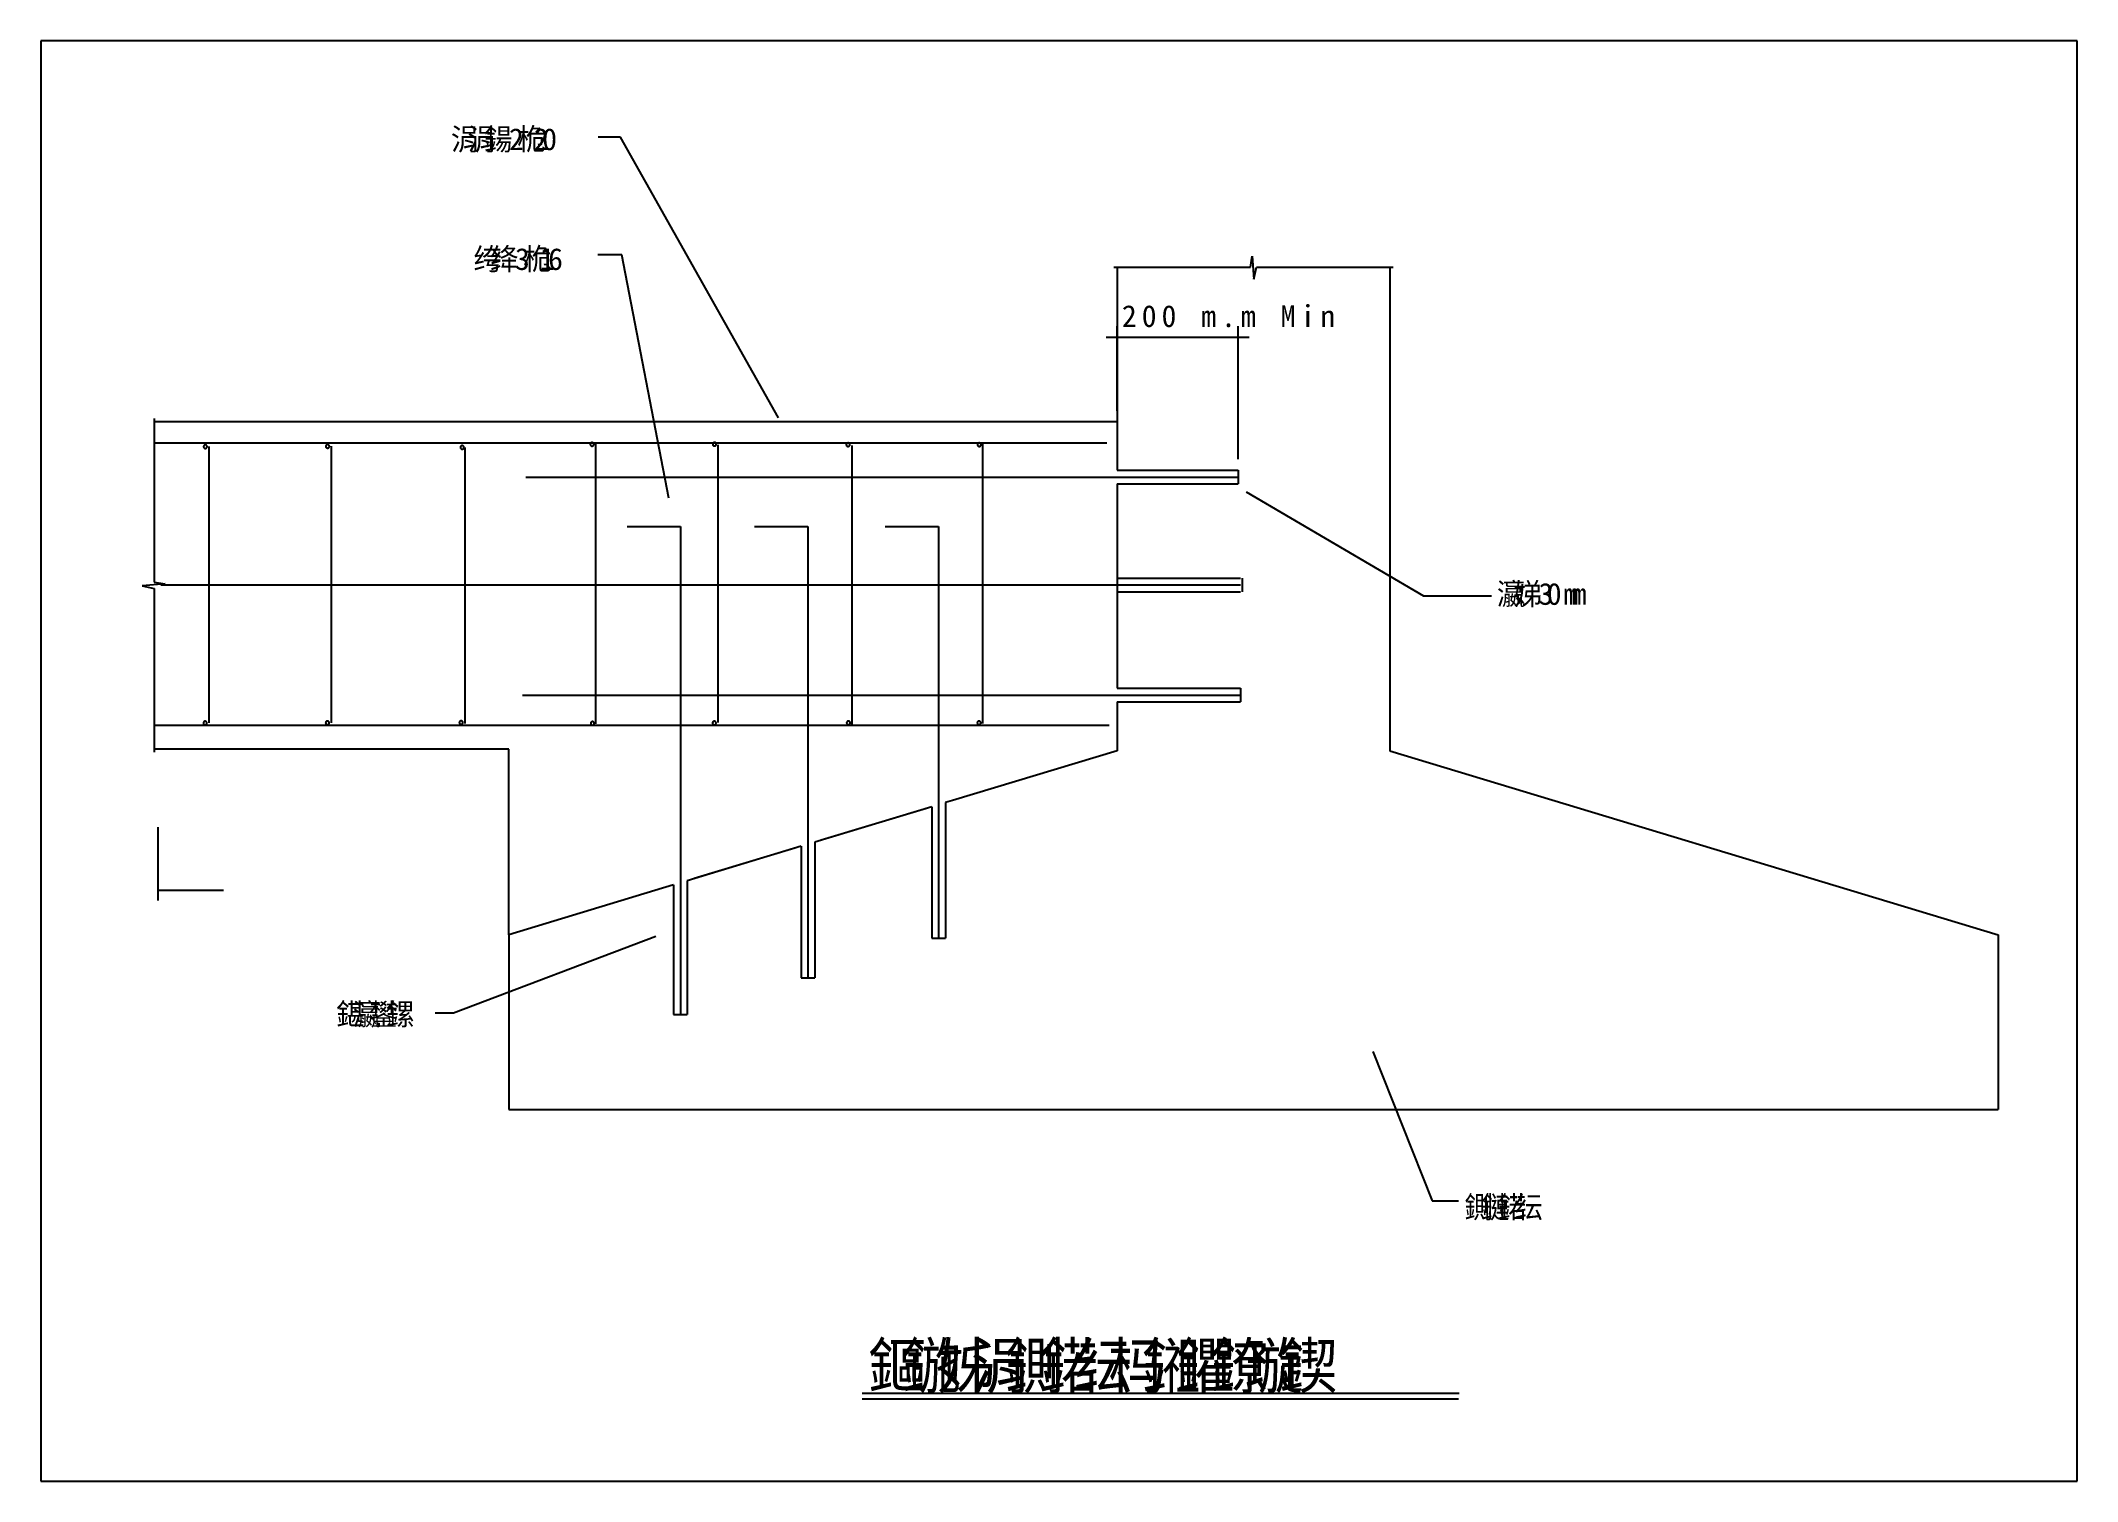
# Model space of a CAD drawing. Header units: metres. Extents: x 0 to 420, y 0 to 297.
import ezdxf

# ---------------------------------------------------------------- set-up
doc = ezdxf.new("R2010")
doc.units = ezdxf.units.M

msp = doc.modelspace()

# ---------------------------------------------------------------- linework, layer by layer
for p, q in [((420, 297), (0, 297)), ((0, 297), (0, 0)), ((420, 0), (420, 297)), ((119.54, 277.12), (114.96, 277.12)), ((152.14, 219.26), (119.54, 277.12)), ((119.84, 252.87), (114.87, 252.87)), ((129.56, 202.68), (119.84, 252.87)), ((249.46, 250.31), (249.83, 252.58)), ((249.83, 252.58), (250.18, 247.85)), ((221.34, 250.31), (249.46, 250.31)), ((221.99, 250.31), (221.99, 208.46)), ((250.18, 247.85), (250.76, 250.31)), ((250.76, 250.31), (278.89, 250.31)), ((278.24, 250.31), (278.24, 150.62)), ((219.74, 235.88), (249.21, 235.88)), ((221.99, 220.71), (221.99, 238.13)), ((246.96, 210.71), (246.96, 238.13)), ((23.41, 219.11), (23.41, 185.36)), ((221.99, 218.46), (23.41, 218.46)), ((23.55, 214.12), (219.85, 214.12)), ((34.64, 213.35), (34.64, 156.39)), ((59.87, 213.4), (59.87, 156.37)), ((87.48, 213.13), (87.48, 156.26)), ((114.44, 213.81), (114.44, 156.13)), ((139.67, 213.72), (139.67, 156.41)), ((167.28, 213.56), (167.28, 156.02)), ((194.24, 214.03), (194.24, 156.26)), ((100.05, 207.05), (246.96, 207.05)), ((221.99, 208.46), (246.96, 208.46)), ((246.96, 208.46), (246.96, 205.65)), ((221.99, 205.65), (221.99, 163.5)), ((221.99, 205.65), (246.96, 205.65)), ((248.58, 204.03), (285.15, 182.54)), ((120.91, 196.88), (131.91, 196.88)), ((131.91, 196.88), (131.91, 96.2)), ((147.22, 196.88), (158.22, 196.88)), ((158.22, 196.88), (158.22, 103.79)), ((174.18, 196.88), (185.18, 196.88)), ((185.18, 196.88), (185.18, 111.95)), ((25.67, 185), (20.94, 184.64)), ((23.41, 185.36), (25.67, 185)), ((24.74, 184.8), (247.4, 184.8)), ((221.99, 186.2), (247.4, 186.2)), ((247.76, 186.2), (247.76, 183.39)), ((20.94, 184.64), (23.41, 184.07)), ((23.41, 184.07), (23.41, 150.32)), ((221.99, 183.39), (247.4, 183.39)), ((285.15, 182.54), (299.21, 182.54)), ((99.33, 162.09), (247.4, 162.09)), ((221.99, 163.5), (247.4, 163.5)), ((221.99, 160.69), (221.99, 150.62)), ((221.99, 160.69), (247.4, 160.69)), ((247.4, 163.5), (247.4, 160.69)), ((23.55, 155.92), (220.33, 155.92)), ((96.52, 150.96), (23.41, 150.96)), ((96.52, 112.68), (96.52, 150.96)), ((221.99, 150.62), (188.01, 140.35)), ((278.24, 150.62), (403.71, 112.68)), ((183.78, 139.07), (159.63, 131.77)), ((182.7, 138.74), (160.93, 132.16)), ((183.78, 139.07), (183.78, 111.95)), ((188.01, 140.35), (186.59, 139.92)), ((186.59, 139.92), (186.59, 111.95)), ((24.15, 134.88), (24.15, 119.77)), ((156.82, 130.92), (133.32, 123.81)), ((155.51, 130.52), (134.73, 124.24)), ((156.82, 130.92), (156.82, 103.79)), ((159.63, 131.77), (159.63, 103.79)), ((130.5, 122.96), (96.52, 112.68)), ((130.5, 122.96), (130.5, 96.21)), ((133.32, 123.81), (133.32, 96.21)), ((37.66, 121.8), (24.16, 121.8)), ((126.83, 112.32), (85.11, 96.52)), ((96.52, 112.68), (96.52, 76.63)), ((183.78, 111.95), (186.59, 111.95)), ((403.71, 112.68), (403.71, 76.63)), ((156.82, 103.79), (159.63, 103.79)), ((85.11, 96.52), (81.32, 96.52)), ((130.5, 96.21), (133.32, 96.21)), ((274.7, 88.64), (286.98, 57.83)), ((96.52, 76.63), (403.71, 76.63)), ((286.98, 57.83), (292.4, 57.83)), ((169.41, 18.19), (292.5, 18.19)), ((169.41, 16.97), (292.4, 16.97)), ((0, 0), (420, 0))]:
    msp.add_line(p, q)
for points in [[(34.32, 213.3), (34.31, 213.34), (34.31, 213.37), (34.3, 213.41), (34.29, 213.44), (34.27, 213.48), (34.25, 213.51), (34.23, 213.53), (34.21, 213.56), (34.18, 213.59), (34.15, 213.61), (34.12, 213.63), (34.09, 213.64), (34.06, 213.65), (34.02, 213.66), (33.99, 213.67), (33.95, 213.67), (33.91, 213.67), (33.88, 213.66), (33.84, 213.65), (33.81, 213.64), (33.78, 213.63), (33.75, 213.61), (33.72, 213.59), (33.69, 213.56), (33.67, 213.53), (33.65, 213.51), (33.63, 213.48), (33.61, 213.44), (33.6, 213.41), (33.59, 213.37), (33.59, 213.34), (33.58, 213.3), (33.58, 213.3)], [(33.58, 213.3), (33.59, 213.27), (33.59, 213.23), (33.6, 213.2), (33.61, 213.16), (33.63, 213.13), (33.65, 213.1), (33.67, 213.07), (33.69, 213.04), (33.72, 213.02), (33.75, 213), (33.78, 212.98), (33.81, 212.97), (33.84, 212.95), (33.88, 212.94), (33.91, 212.94), (33.95, 212.94), (33.99, 212.94), (34.02, 212.94), (34.06, 212.95), (34.09, 212.97), (34.12, 212.98), (34.15, 213), (34.18, 213.02), (34.21, 213.04), (34.23, 213.07), (34.25, 213.1), (34.27, 213.13), (34.29, 213.16), (34.3, 213.2), (34.31, 213.23), (34.31, 213.27), (34.32, 213.3), (34.32, 213.3)], [(59.53, 213.37), (59.53, 213.41), (59.52, 213.45), (59.51, 213.48), (59.5, 213.51), (59.49, 213.55), (59.47, 213.58), (59.45, 213.61), (59.42, 213.63), (59.39, 213.66), (59.37, 213.68), (59.34, 213.7), (59.3, 213.71), (59.27, 213.72), (59.23, 213.73), (59.2, 213.74), (59.16, 213.74), (59.13, 213.74), (59.09, 213.73), (59.06, 213.72), (59.02, 213.71), (58.99, 213.7), (58.96, 213.68), (58.93, 213.66), (58.9, 213.63), (58.88, 213.61), (58.86, 213.58), (58.84, 213.55), (58.82, 213.51), (58.81, 213.48), (58.8, 213.45), (58.8, 213.41), (58.8, 213.37), (58.8, 213.37)], [(58.8, 213.37), (58.8, 213.34), (58.8, 213.3), (58.81, 213.27), (58.82, 213.23), (58.84, 213.2), (58.86, 213.17), (58.88, 213.14), (58.9, 213.12), (58.93, 213.09), (58.96, 213.07), (58.99, 213.05), (59.02, 213.04), (59.06, 213.02), (59.09, 213.02), (59.13, 213.01), (59.16, 213.01), (59.2, 213.01), (59.23, 213.02), (59.27, 213.02), (59.3, 213.04), (59.34, 213.05), (59.37, 213.07), (59.39, 213.09), (59.42, 213.12), (59.45, 213.14), (59.47, 213.17), (59.49, 213.2), (59.5, 213.23), (59.51, 213.27), (59.52, 213.3), (59.53, 213.34), (59.53, 213.37), (59.53, 213.37)], [(87.29, 213.16), (87.29, 213.2), (87.28, 213.23), (87.27, 213.27), (87.26, 213.3), (87.25, 213.33), (87.23, 213.36), (87.21, 213.39), (87.18, 213.42), (87.16, 213.44), (87.13, 213.47), (87.1, 213.48), (87.07, 213.5), (87.03, 213.51), (87, 213.52), (86.96, 213.53), (86.93, 213.53), (86.89, 213.53), (86.85, 213.52), (86.82, 213.51), (86.79, 213.5), (86.75, 213.48), (86.72, 213.47), (86.69, 213.44), (86.67, 213.42), (86.64, 213.39), (86.62, 213.36), (86.6, 213.33), (86.59, 213.3), (86.58, 213.27), (86.57, 213.23), (86.56, 213.2), (86.56, 213.16), (86.56, 213.16)], [(86.56, 213.16), (86.56, 213.13), (86.57, 213.09), (86.58, 213.06), (86.59, 213.02), (86.6, 212.99), (86.62, 212.96), (86.64, 212.93), (86.67, 212.9), (86.69, 212.88), (86.72, 212.86), (86.75, 212.84), (86.79, 212.82), (86.82, 212.81), (86.85, 212.8), (86.89, 212.8), (86.93, 212.8), (86.96, 212.8), (87, 212.8), (87.03, 212.81), (87.07, 212.82), (87.1, 212.84), (87.13, 212.86), (87.16, 212.88), (87.18, 212.9), (87.21, 212.93), (87.23, 212.96), (87.25, 212.99), (87.26, 213.02), (87.27, 213.06), (87.28, 213.09), (87.29, 213.13), (87.29, 213.16), (87.29, 213.16)], [(114.07, 213.79), (114.07, 213.83), (114.06, 213.86), (114.05, 213.9), (114.04, 213.93), (114.03, 213.96), (114.01, 214), (113.99, 214.02), (113.96, 214.05), (113.93, 214.08), (113.91, 214.1), (113.88, 214.12), (113.84, 214.13), (113.81, 214.14), (113.77, 214.15), (113.74, 214.16), (113.7, 214.16), (113.67, 214.16), (113.63, 214.15), (113.6, 214.14), (113.56, 214.13), (113.53, 214.12), (113.5, 214.1), (113.47, 214.08), (113.44, 214.05), (113.42, 214.02), (113.4, 214), (113.38, 213.96), (113.37, 213.93), (113.35, 213.9), (113.34, 213.86), (113.34, 213.83), (113.34, 213.79), (113.34, 213.79)], [(113.34, 213.79), (113.34, 213.76), (113.34, 213.72), (113.35, 213.69), (113.37, 213.65), (113.38, 213.62), (113.4, 213.59), (113.42, 213.56), (113.44, 213.53), (113.47, 213.51), (113.5, 213.49), (113.53, 213.47), (113.56, 213.45), (113.6, 213.44), (113.63, 213.43), (113.67, 213.43), (113.7, 213.43), (113.74, 213.43), (113.77, 213.43), (113.81, 213.44), (113.84, 213.45), (113.88, 213.47), (113.91, 213.49), (113.93, 213.51), (113.96, 213.53), (113.99, 213.56), (114.01, 213.59), (114.03, 213.62), (114.04, 213.65), (114.05, 213.69), (114.06, 213.72), (114.07, 213.76), (114.07, 213.79), (114.07, 213.79)], [(139.33, 213.82), (139.33, 213.85), (139.32, 213.89), (139.31, 213.92), (139.3, 213.96), (139.28, 213.99), (139.27, 214.02), (139.24, 214.05), (139.22, 214.08), (139.19, 214.1), (139.16, 214.12), (139.13, 214.14), (139.1, 214.15), (139.07, 214.17), (139.03, 214.18), (139, 214.18), (138.96, 214.18), (138.93, 214.18), (138.89, 214.18), (138.86, 214.17), (138.82, 214.15), (138.79, 214.14), (138.76, 214.12), (138.73, 214.1), (138.7, 214.08), (138.68, 214.05), (138.66, 214.02), (138.64, 213.99), (138.62, 213.96), (138.61, 213.92), (138.6, 213.89), (138.6, 213.85), (138.6, 213.82), (138.6, 213.82)], [(138.6, 213.82), (138.6, 213.78), (138.6, 213.75), (138.61, 213.71), (138.62, 213.68), (138.64, 213.64), (138.66, 213.61), (138.68, 213.59), (138.7, 213.56), (138.73, 213.53), (138.76, 213.51), (138.79, 213.49), (138.82, 213.48), (138.86, 213.47), (138.89, 213.46), (138.93, 213.45), (138.96, 213.45), (139, 213.45), (139.03, 213.46), (139.07, 213.47), (139.1, 213.48), (139.13, 213.49), (139.16, 213.51), (139.19, 213.53), (139.22, 213.56), (139.24, 213.59), (139.27, 213.61), (139.28, 213.64), (139.3, 213.68), (139.31, 213.71), (139.32, 213.75), (139.33, 213.78), (139.33, 213.82), (139.33, 213.82)], [(166.86, 213.71), (166.85, 213.75), (166.85, 213.79), (166.84, 213.82), (166.83, 213.85), (166.81, 213.89), (166.79, 213.92), (166.77, 213.95), (166.75, 213.97), (166.72, 214), (166.69, 214.02), (166.66, 214.04), (166.63, 214.05), (166.6, 214.06), (166.56, 214.07), (166.53, 214.08), (166.49, 214.08), (166.46, 214.08), (166.42, 214.07), (166.38, 214.06), (166.35, 214.05), (166.32, 214.04), (166.29, 214.02), (166.26, 214), (166.23, 213.97), (166.21, 213.95), (166.19, 213.92), (166.17, 213.89), (166.15, 213.85), (166.14, 213.82), (166.13, 213.79), (166.13, 213.75), (166.13, 213.71), (166.13, 213.71)], [(166.13, 213.71), (166.13, 213.68), (166.13, 213.64), (166.14, 213.61), (166.15, 213.57), (166.17, 213.54), (166.19, 213.51), (166.21, 213.48), (166.23, 213.46), (166.26, 213.43), (166.29, 213.41), (166.32, 213.39), (166.35, 213.38), (166.38, 213.36), (166.42, 213.36), (166.46, 213.35), (166.49, 213.35), (166.53, 213.35), (166.56, 213.36), (166.6, 213.36), (166.63, 213.38), (166.66, 213.39), (166.69, 213.41), (166.72, 213.43), (166.75, 213.46), (166.77, 213.48), (166.79, 213.51), (166.81, 213.54), (166.83, 213.57), (166.84, 213.61), (166.85, 213.64), (166.85, 213.68), (166.86, 213.71), (166.86, 213.71)], [(193.92, 213.71), (193.92, 213.75), (193.92, 213.79), (193.91, 213.82), (193.89, 213.85), (193.88, 213.89), (193.86, 213.92), (193.84, 213.95), (193.81, 213.97), (193.79, 214), (193.76, 214.02), (193.73, 214.04), (193.7, 214.05), (193.66, 214.06), (193.63, 214.07), (193.59, 214.08), (193.56, 214.08), (193.52, 214.08), (193.49, 214.07), (193.45, 214.06), (193.42, 214.05), (193.38, 214.04), (193.35, 214.02), (193.32, 214), (193.3, 213.97), (193.27, 213.95), (193.25, 213.92), (193.23, 213.89), (193.22, 213.85), (193.21, 213.82), (193.2, 213.79), (193.19, 213.75), (193.19, 213.71), (193.19, 213.71)], [(193.19, 213.71), (193.19, 213.68), (193.2, 213.64), (193.21, 213.61), (193.22, 213.57), (193.23, 213.54), (193.25, 213.51), (193.27, 213.48), (193.3, 213.46), (193.32, 213.43), (193.35, 213.41), (193.38, 213.39), (193.42, 213.38), (193.45, 213.36), (193.49, 213.36), (193.52, 213.35), (193.56, 213.35), (193.59, 213.35), (193.63, 213.36), (193.66, 213.36), (193.7, 213.38), (193.73, 213.39), (193.76, 213.41), (193.79, 213.43), (193.81, 213.46), (193.84, 213.48), (193.86, 213.51), (193.88, 213.54), (193.89, 213.57), (193.91, 213.61), (193.92, 213.64), (193.92, 213.68), (193.92, 213.71), (193.92, 213.71)], [(34.27, 156.33), (34.27, 156.36), (34.26, 156.4), (34.25, 156.43), (34.24, 156.47), (34.22, 156.5), (34.21, 156.53), (34.18, 156.56), (34.16, 156.58), (34.13, 156.61), (34.11, 156.63), (34.07, 156.65), (34.04, 156.66), (34.01, 156.68), (33.97, 156.68), (33.94, 156.69), (33.9, 156.69), (33.87, 156.69), (33.83, 156.68), (33.8, 156.68), (33.76, 156.66), (33.73, 156.65), (33.7, 156.63), (33.67, 156.61), (33.64, 156.58), (33.62, 156.56), (33.6, 156.53), (33.58, 156.5), (33.56, 156.47), (33.55, 156.43), (33.54, 156.4), (33.54, 156.36), (33.54, 156.33), (33.54, 156.33)], [(33.54, 156.33), (33.54, 156.29), (33.54, 156.25), (33.55, 156.22), (33.56, 156.19), (33.58, 156.15), (33.6, 156.12), (33.62, 156.09), (33.64, 156.07), (33.67, 156.04), (33.7, 156.02), (33.73, 156), (33.76, 155.99), (33.8, 155.98), (33.83, 155.97), (33.87, 155.96), (33.9, 155.96), (33.94, 155.96), (33.97, 155.97), (34.01, 155.98), (34.04, 155.99), (34.07, 156), (34.11, 156.02), (34.13, 156.04), (34.16, 156.07), (34.18, 156.09), (34.21, 156.12), (34.22, 156.15), (34.24, 156.19), (34.25, 156.22), (34.26, 156.25), (34.27, 156.29), (34.27, 156.33), (34.27, 156.33)], [(59.49, 156.36), (59.49, 156.4), (59.49, 156.43), (59.48, 156.47), (59.47, 156.5), (59.45, 156.53), (59.43, 156.56), (59.41, 156.59), (59.39, 156.62), (59.36, 156.64), (59.33, 156.66), (59.3, 156.68), (59.27, 156.7), (59.23, 156.71), (59.2, 156.72), (59.16, 156.72), (59.13, 156.73), (59.09, 156.72), (59.06, 156.72), (59.02, 156.71), (58.99, 156.7), (58.96, 156.68), (58.93, 156.66), (58.9, 156.64), (58.87, 156.62), (58.85, 156.59), (58.82, 156.56), (58.81, 156.53), (58.79, 156.5), (58.78, 156.47), (58.77, 156.43), (58.76, 156.4), (58.76, 156.36), (58.76, 156.36)], [(58.76, 156.36), (58.76, 156.32), (58.77, 156.29), (58.78, 156.25), (58.79, 156.22), (58.81, 156.19), (58.82, 156.16), (58.85, 156.13), (58.87, 156.1), (58.9, 156.08), (58.93, 156.06), (58.96, 156.04), (58.99, 156.02), (59.02, 156.01), (59.06, 156), (59.09, 156), (59.13, 155.99), (59.16, 156), (59.2, 156), (59.23, 156.01), (59.27, 156.02), (59.3, 156.04), (59.33, 156.06), (59.36, 156.08), (59.39, 156.1), (59.41, 156.13), (59.43, 156.16), (59.45, 156.19), (59.47, 156.22), (59.48, 156.25), (59.49, 156.29), (59.49, 156.32), (59.49, 156.36), (59.49, 156.36)], [(87.05, 156.42), (87.05, 156.46), (87.05, 156.49), (87.04, 156.53), (87.03, 156.56), (87.01, 156.59), (86.99, 156.62), (86.97, 156.65), (86.95, 156.68), (86.92, 156.7), (86.89, 156.72), (86.86, 156.74), (86.83, 156.76), (86.79, 156.77), (86.76, 156.78), (86.72, 156.78), (86.69, 156.79), (86.65, 156.78), (86.62, 156.78), (86.58, 156.77), (86.55, 156.76), (86.51, 156.74), (86.48, 156.72), (86.46, 156.7), (86.43, 156.68), (86.4, 156.65), (86.38, 156.62), (86.36, 156.59), (86.35, 156.56), (86.34, 156.53), (86.33, 156.49), (86.32, 156.46), (86.32, 156.42), (86.32, 156.42)], [(86.32, 156.42), (86.32, 156.38), (86.33, 156.35), (86.34, 156.31), (86.35, 156.28), (86.36, 156.25), (86.38, 156.22), (86.4, 156.19), (86.43, 156.16), (86.46, 156.14), (86.48, 156.12), (86.51, 156.1), (86.55, 156.08), (86.58, 156.07), (86.62, 156.06), (86.65, 156.06), (86.69, 156.05), (86.72, 156.06), (86.76, 156.06), (86.79, 156.07), (86.83, 156.08), (86.86, 156.1), (86.89, 156.12), (86.92, 156.14), (86.95, 156.16), (86.97, 156.19), (86.99, 156.22), (87.01, 156.25), (87.03, 156.28), (87.04, 156.31), (87.05, 156.35), (87.05, 156.38), (87.05, 156.42), (87.05, 156.42)], [(114.16, 156.25), (114.16, 156.29), (114.16, 156.32), (114.15, 156.36), (114.14, 156.39), (114.12, 156.42), (114.1, 156.45), (114.08, 156.48), (114.06, 156.51), (114.03, 156.53), (114, 156.55), (113.97, 156.57), (113.94, 156.59), (113.9, 156.6), (113.87, 156.61), (113.83, 156.61), (113.8, 156.62), (113.76, 156.61), (113.73, 156.61), (113.69, 156.6), (113.66, 156.59), (113.63, 156.57), (113.59, 156.55), (113.57, 156.53), (113.54, 156.51), (113.51, 156.48), (113.49, 156.45), (113.47, 156.42), (113.46, 156.39), (113.45, 156.36), (113.44, 156.32), (113.43, 156.29), (113.43, 156.25), (113.43, 156.25)], [(113.43, 156.25), (113.43, 156.21), (113.44, 156.18), (113.45, 156.14), (113.46, 156.11), (113.47, 156.08), (113.49, 156.05), (113.51, 156.02), (113.54, 155.99), (113.57, 155.97), (113.59, 155.95), (113.63, 155.93), (113.66, 155.91), (113.69, 155.9), (113.73, 155.89), (113.76, 155.89), (113.8, 155.88), (113.83, 155.89), (113.87, 155.89), (113.9, 155.9), (113.94, 155.91), (113.97, 155.93), (114, 155.95), (114.03, 155.97), (114.06, 155.99), (114.08, 156.02), (114.1, 156.05), (114.12, 156.08), (114.14, 156.11), (114.15, 156.14), (114.16, 156.18), (114.16, 156.21), (114.16, 156.25), (114.16, 156.25)], [(139.29, 156.33), (139.29, 156.36), (139.28, 156.4), (139.27, 156.43), (139.26, 156.47), (139.25, 156.5), (139.23, 156.53), (139.21, 156.56), (139.18, 156.58), (139.16, 156.61), (139.13, 156.63), (139.1, 156.65), (139.06, 156.66), (139.03, 156.68), (139, 156.68), (138.96, 156.69), (138.92, 156.69), (138.89, 156.69), (138.85, 156.68), (138.82, 156.68), (138.78, 156.66), (138.75, 156.65), (138.72, 156.63), (138.69, 156.61), (138.67, 156.58), (138.64, 156.56), (138.62, 156.53), (138.6, 156.5), (138.59, 156.47), (138.57, 156.43), (138.57, 156.4), (138.56, 156.36), (138.56, 156.33), (138.56, 156.33)], [(138.56, 156.33), (138.56, 156.29), (138.57, 156.25), (138.57, 156.22), (138.59, 156.19), (138.6, 156.15), (138.62, 156.12), (138.64, 156.09), (138.67, 156.07), (138.69, 156.04), (138.72, 156.02), (138.75, 156), (138.78, 155.99), (138.82, 155.98), (138.85, 155.97), (138.89, 155.96), (138.92, 155.96), (138.96, 155.96), (139, 155.97), (139.03, 155.98), (139.06, 155.99), (139.1, 156), (139.13, 156.02), (139.16, 156.04), (139.18, 156.07), (139.21, 156.09), (139.23, 156.12), (139.25, 156.15), (139.26, 156.19), (139.27, 156.22), (139.28, 156.25), (139.29, 156.29), (139.29, 156.33), (139.29, 156.33)], [(166.94, 156.36), (166.93, 156.4), (166.93, 156.44), (166.92, 156.47), (166.91, 156.5), (166.89, 156.54), (166.87, 156.57), (166.85, 156.6), (166.83, 156.62), (166.8, 156.65), (166.77, 156.67), (166.74, 156.69), (166.71, 156.7), (166.68, 156.71), (166.64, 156.72), (166.61, 156.73), (166.57, 156.73), (166.53, 156.73), (166.5, 156.72), (166.46, 156.71), (166.43, 156.7), (166.4, 156.69), (166.37, 156.67), (166.34, 156.65), (166.31, 156.62), (166.29, 156.6), (166.27, 156.57), (166.25, 156.54), (166.23, 156.5), (166.22, 156.47), (166.21, 156.44), (166.21, 156.4), (166.2, 156.36), (166.2, 156.36)], [(166.2, 156.36), (166.21, 156.33), (166.21, 156.29), (166.22, 156.26), (166.23, 156.22), (166.25, 156.19), (166.27, 156.16), (166.29, 156.13), (166.31, 156.11), (166.34, 156.08), (166.37, 156.06), (166.4, 156.04), (166.43, 156.03), (166.46, 156.01), (166.5, 156.01), (166.53, 156), (166.57, 156), (166.61, 156), (166.64, 156.01), (166.68, 156.01), (166.71, 156.03), (166.74, 156.04), (166.77, 156.06), (166.8, 156.08), (166.83, 156.11), (166.85, 156.13), (166.87, 156.16), (166.89, 156.19), (166.91, 156.22), (166.92, 156.26), (166.93, 156.29), (166.93, 156.33), (166.94, 156.36), (166.94, 156.36)], [(193.87, 156.37), (193.87, 156.41), (193.87, 156.44), (193.86, 156.48), (193.85, 156.51), (193.83, 156.54), (193.81, 156.57), (193.79, 156.6), (193.77, 156.63), (193.74, 156.65), (193.71, 156.67), (193.68, 156.69), (193.65, 156.71), (193.61, 156.72), (193.58, 156.73), (193.54, 156.73), (193.51, 156.74), (193.47, 156.73), (193.44, 156.73), (193.4, 156.72), (193.37, 156.71), (193.34, 156.69), (193.3, 156.67), (193.28, 156.65), (193.25, 156.63), (193.23, 156.6), (193.2, 156.57), (193.19, 156.54), (193.17, 156.51), (193.16, 156.48), (193.15, 156.44), (193.14, 156.41), (193.14, 156.37), (193.14, 156.37)], [(193.14, 156.37), (193.14, 156.33), (193.15, 156.3), (193.16, 156.26), (193.17, 156.23), (193.19, 156.2), (193.2, 156.17), (193.23, 156.14), (193.25, 156.11), (193.28, 156.09), (193.3, 156.07), (193.34, 156.05), (193.37, 156.03), (193.4, 156.02), (193.44, 156.01), (193.47, 156.01), (193.51, 156), (193.54, 156.01), (193.58, 156.01), (193.61, 156.02), (193.65, 156.03), (193.68, 156.05), (193.71, 156.07), (193.74, 156.09), (193.77, 156.11), (193.79, 156.14), (193.81, 156.17), (193.83, 156.2), (193.85, 156.23), (193.86, 156.26), (193.87, 156.3), (193.87, 156.33), (193.87, 156.37), (193.87, 156.37)]]:
    msp.add_lwpolyline(points)

# ---------------------------------------------------------------- texts
for s, height, p in [('涓', 4.5, (84.58, 274.45)), ('涓', 4.5, (88.01, 274.45)), ('鍚', 4.5, (91.43, 274.45)), ('2', 4.5, (96.57, 274.45)), ('桅', 4.5, (98.28, 274.45)), ('2', 4.5, (101.7, 274.45)), ('0', 4.5, (103.42, 274.45)), ('绔', 4.5, (89.24, 249.74)), ('绛', 4.5, (92.66, 249.74)), ('3', 4.5, (97.8, 249.74)), ('桅', 4.5, (99.51, 249.74)), ('1', 4.5, (102.93, 249.74)), ('6', 4.5, (104.64, 249.74)), ('2', 4.5, (222.97, 237.98)), ('0', 4.5, (227.06, 237.98)), ('0', 4.5, (231.15, 237.98)), ('m', 4.5, (239.33, 237.98)), ('m', 4.5, (247.52, 237.98)), ('M', 4.5, (255.7, 237.98)), ('i', 4.5, (259.79, 237.98)), ('n', 4.5, (263.88, 237.98)), ('.', 4.5, (243.42, 237.98)), ('瀛', 4.5, (300.32, 180.7)), ('娣', 4.5, (303.75, 180.7)), ('3', 4.5, (308.88, 180.7)), ('0', 4.5, (310.6, 180.7)), ('m', 4.5, (314.02, 180.7)), ('m', 4.5, (315.73, 180.7)), ('鍖', 4.5, (60.94, 94.03)), ('瀛', 4.5, (64.36, 94.03)), ('鐢', 4.5, (67.79, 94.03)), ('鏍', 4.5, (71.21, 94.03)), ('鍘', 4.5, (293.64, 54.27)), ('鏈', 4.5, (297.06, 54.27)), ('鍩', 4.5, (300.49, 54.27)), ('纭', 4.5, (303.91, 54.27)), ('鏂', 9.28, (170.65, 19.15)), ('鍦', 9.28, (177.72, 19.15)), ('姊', 9.28, (184.78, 19.15)), ('涓', 9.28, (191.84, 19.15)), ('鍘', 9.28, (198.9, 19.15)), ('鍩', 9.28, (205.96, 19.15)), ('纭', 9.28, (213.02, 19.15)), ('杩', 9.28, (220.09, 19.15)), ('鎺', 9.28, (227.15, 19.15)), ('鑺', 9.28, (234.21, 19.15)), ('鐐', 9.28, (241.27, 19.15)), ('璇', 9.28, (248.33, 19.15)), ('鍥', 9.28, (255.4, 19.15))]:
    msp.add_text(s, height=height).set_placement(p)

doc.saveas('drawing.dxf')
